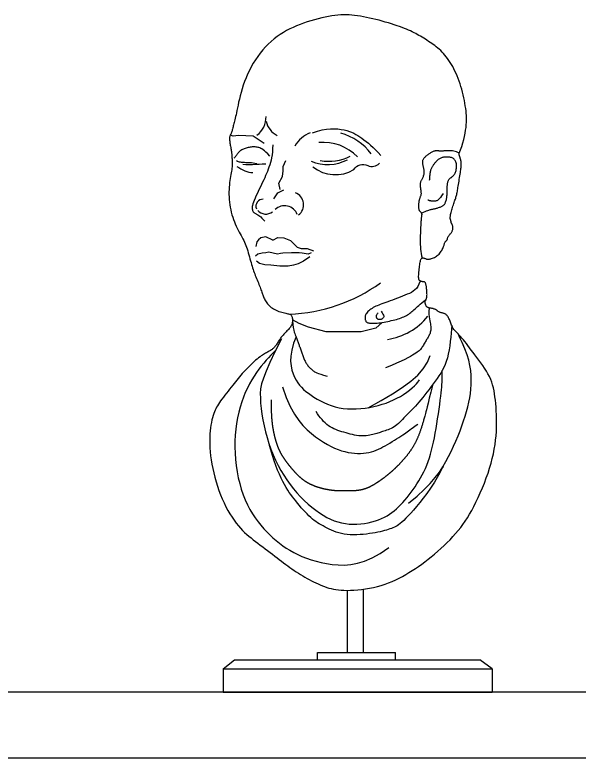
# Model space of a CAD drawing. Extents: x 6150 to 10358, y -140 to 3654.
# Drawn here: x 6692.7 to 6949.1, y 957 to 1294.5 of the extents above; entities that cross this region are included whole.
import ezdxf

# ---------------------------------------------------------------- set-up
doc = ezdxf.new("R2010")
doc.units = 0
doc.header["$MEASUREMENT"] = 0
for name, color, linetype in [('3', 3, 'CONTINUOUS'), ('7', 7, 'CONTINUOUS'), ('TEXT', 3, 'CONTINUOUS')]:
    doc.layers.add(name, color=color, linetype=linetype)

# ---------------------------------------------------------------- blocks, each defined once
blk = doc.blocks.new('头像01')
at = {"layer": '3'}
for points in [[(59.77, 227.24), (61.63, 227.84), (63.39, 228.28), (65.04, 228.56), (66.59, 228.71), (68.04, 228.74), (69.38, 228.67), (70.61, 228.52), (71.74, 228.31), (72.77, 228.06), (73.72, 227.76), (74.58, 227.42), (75.4, 227.04), (76.18, 226.63), (76.93, 226.17), (77.68, 225.67), (78.45, 225.14), (79.24, 224.57), (80.06, 223.95), (80.91, 223.26), (81.79, 222.51), (82.7, 221.68), (83.64, 220.75), (84.62, 219.72), (85.62, 218.57)], [(41.46, 223.21), (37.24, 225.93), (31.81, 226.23), (29.7, 225.93), (28.74, 226.26)], [(44.69, 222.67), (44.67, 221.25), (44.58, 219.98), (44.45, 218.83), (44.28, 217.78), (44.07, 216.82), (43.83, 215.92), (43.57, 215.07), (43.28, 214.25), (42.99, 213.44), (42.68, 212.63), (42.35, 211.82), (42.01, 211.01), (41.66, 210.19), (41.29, 209.36), (40.89, 208.51), (40.48, 207.65), (40.06, 206.76), (39.62, 205.87), (39.18, 204.97), (38.76, 204.09), (38.36, 203.24), (38, 202.42), (37.67, 201.65), (37.41, 200.95), (37.21, 200.32), (37.07, 199.75), (36.98, 199.26), (36.94, 198.82), (36.95, 198.43), (36.99, 198.1), (37.07, 197.81), (37.17, 197.57), (37.29, 197.35), (37.43, 197.17), (37.59, 197.02), (37.76, 196.88), (37.95, 196.75), (38.16, 196.64), (38.38, 196.52), (38.61, 196.4), (38.86, 196.28), (39.13, 196.12), (39.43, 195.93), (39.77, 195.67), (40.16, 195.35), (40.61, 194.94), (41.12, 194.42), (41.72, 193.79)], [(43.59, 218.42), (42.82, 219.23), (42.15, 219.88), (41.57, 220.4), (41.07, 220.79), (40.62, 221.09), (40.22, 221.31), (39.85, 221.47), (39.49, 221.59), (39.14, 221.69), (38.78, 221.77), (38.42, 221.82), (38.05, 221.86), (37.69, 221.87), (37.31, 221.87), (36.94, 221.86), (36.56, 221.82), (36.17, 221.77), (35.79, 221.71), (35.4, 221.62), (35.02, 221.53), (34.64, 221.42), (34.27, 221.3), (33.92, 221.17), (33.58, 221.03), (33.26, 220.87), (32.96, 220.71), (32.67, 220.53), (32.4, 220.34), (32.15, 220.14), (31.91, 219.92), (31.68, 219.69), (31.47, 219.44), (31.27, 219.18), (31.08, 218.91), (30.89, 218.64), (30.71, 218.38), (30.53, 218.13), (30.35, 217.91), (30.17, 217.72), (29.98, 217.57)], [(115.26, 219.51), (114.81, 219.79), (114.33, 220.01), (113.83, 220.17), (113.33, 220.28), (112.82, 220.35), (112.32, 220.39), (111.83, 220.41), (111.37, 220.41), (110.94, 220.4), (110.54, 220.39), (110.17, 220.37), (109.83, 220.35), (109.51, 220.33), (109.23, 220.32), (108.96, 220.3), (108.73, 220.29), (108.52, 220.28), (108.33, 220.29), (108.16, 220.29), (108, 220.3), (107.87, 220.31), (107.75, 220.32), (107.64, 220.34), (107.54, 220.35), (107.44, 220.37), (107.36, 220.38), (107.27, 220.4), (107.18, 220.41), (107.09, 220.42), (106.99, 220.42), (106.88, 220.42), (106.75, 220.42), (106.6, 220.41), (106.44, 220.39), (106.27, 220.36), (106.07, 220.32), (105.87, 220.27), (105.65, 220.2), (105.43, 220.12), (105.19, 220.01), (104.95, 219.89), (104.7, 219.75), (104.45, 219.6), (104.19, 219.43), (103.93, 219.26), (103.67, 219.07), (103.42, 218.89), (103.17, 218.69), (102.93, 218.5), (102.69, 218.31), (102.47, 218.12), (102.26, 217.92), (102.06, 217.73), (101.89, 217.53), (101.74, 217.33), (101.62, 217.12), (101.52, 216.91), (101.44, 216.7), (101.4, 216.48), (101.37, 216.25), (101.36, 216.02), (101.38, 215.79), (101.4, 215.54), (101.44, 215.29), (101.5, 215.03), (101.56, 214.76), (101.63, 214.49), (101.69, 214.21), (101.76, 213.92), (101.82, 213.62), (101.87, 213.32), (101.91, 213.01), (101.94, 212.7), (101.94, 212.38), (101.94, 212.07), (101.91, 211.75), (101.87, 211.44), (101.81, 211.14), (101.73, 210.85), (101.64, 210.57), (101.52, 210.3), (101.4, 210.05), (101.27, 209.81), (101.13, 209.57), (101, 209.34), (100.88, 209.11), (100.77, 208.87), (100.68, 208.63), (100.61, 208.38), (100.56, 208.12), (100.54, 207.85), (100.53, 207.57), (100.53, 207.29), (100.55, 207), (100.58, 206.71), (100.61, 206.42), (100.66, 206.12), (100.7, 205.83), (100.75, 205.53), (100.79, 205.24), (100.82, 204.96), (100.84, 204.68), (100.85, 204.42), (100.85, 204.16), (100.82, 203.92), (100.78, 203.69), (100.73, 203.47), (100.66, 203.26), (100.59, 203.06), (100.51, 202.86), (100.43, 202.66), (100.36, 202.46), (100.29, 202.26), (100.23, 202.06), (100.17, 201.85), (100.12, 201.63), (100.07, 201.41), (100.03, 201.18), (100, 200.94), (99.98, 200.69), (99.95, 200.43), (99.94, 200.17), (99.93, 199.9), (99.92, 199.63), (99.92, 199.37), (99.93, 199.12), (99.94, 198.88), (99.95, 198.67), (99.97, 198.49), (100, 198.32), (100.03, 198.18), (100.06, 198.05), (100.11, 197.93), (100.17, 197.83), (100.23, 197.73), (100.32, 197.63), (100.41, 197.53), (100.51, 197.44), (100.62, 197.33), (100.73, 197.23), (100.83, 197.11), (100.92, 196.99), (101, 196.86), (101.06, 196.72), (101.1, 196.56), (101.11, 196.39), (101.11, 196.21), (101.1, 196.02), (101.07, 195.82), (101.04, 195.63), (101.01, 195.43), (100.98, 195.23), (100.95, 195.03), (100.92, 194.82), (100.89, 194.59), (100.87, 194.33), (100.85, 194.02), (100.82, 193.67), (100.79, 193.25), (100.76, 192.76), (100.73, 192.18), (100.69, 191.53), (100.66, 190.82), (100.62, 190.05), (100.6, 189.24), (100.57, 188.4), (100.56, 187.54), (100.55, 186.67), (100.56, 185.8), (100.58, 184.94), (100.62, 184.07), (100.68, 183.21), (100.77, 182.35), (100.89, 181.49), (101.04, 180.64), (101.23, 179.79)], [(48.37, 210.73), (48.71, 212.77), (48.71, 214.46), (49.73, 216.67)], [(101.03, 196.79), (101.76, 197.16), (102.38, 197.45), (102.92, 197.69), (103.38, 197.86), (103.77, 197.99), (104.11, 198.09), (104.4, 198.16), (104.66, 198.22), (104.9, 198.26), (105.12, 198.31), (105.33, 198.36), (105.53, 198.4), (105.74, 198.45), (105.95, 198.49), (106.17, 198.55), (106.41, 198.61), (106.66, 198.68), (106.94, 198.75), (107.22, 198.83), (107.51, 198.92), (107.8, 199.01), (108.08, 199.11), (108.35, 199.21), (108.6, 199.31), (108.83, 199.42), (109.04, 199.53), (109.22, 199.65), (109.39, 199.78), (109.55, 199.93), (109.69, 200.09), (109.82, 200.29), (109.94, 200.5), (110.06, 200.75), (110.17, 201.02), (110.27, 201.31), (110.37, 201.63), (110.45, 201.96), (110.53, 202.29), (110.59, 202.64), (110.65, 202.99), (110.69, 203.34), (110.72, 203.69), (110.74, 204.04), (110.76, 204.38), (110.77, 204.72), (110.77, 205.05), (110.77, 205.38), (110.77, 205.69), (110.77, 206), (110.78, 206.3), (110.78, 206.59), (110.79, 206.87), (110.8, 207.14), (110.82, 207.41), (110.84, 207.67), (110.88, 207.93), (110.92, 208.18), (110.98, 208.43), (111.04, 208.67), (111.12, 208.89), (111.2, 209.11), (111.3, 209.31), (111.4, 209.49), (111.52, 209.65), (111.64, 209.79), (111.78, 209.92), (111.92, 210.03), (112.07, 210.14), (112.23, 210.25), (112.39, 210.36), (112.56, 210.49), (112.73, 210.63), (112.91, 210.79), (113.09, 210.98), (113.26, 211.19), (113.44, 211.42), (113.6, 211.68), (113.75, 211.97), (113.89, 212.29), (114.01, 212.63), (114.11, 213), (114.19, 213.4), (114.25, 213.81), (114.29, 214.23), (114.29, 214.64), (114.28, 215.05), (114.23, 215.45), (114.16, 215.82), (114.06, 216.17), (113.93, 216.48), (113.77, 216.76), (113.59, 217.02), (113.38, 217.24), (113.16, 217.44), (112.91, 217.6), (112.65, 217.74), (112.37, 217.84), (112.08, 217.92), (111.78, 217.98), (111.47, 218.01), (111.16, 218.03), (110.85, 218.03), (110.54, 218.03), (110.24, 218.01), (109.95, 218), (109.67, 217.97), (109.39, 217.94), (109.13, 217.89), (108.87, 217.83), (108.61, 217.76), (108.36, 217.66), (108.11, 217.55), (107.86, 217.41), (107.62, 217.25), (107.38, 217.07), (107.15, 216.88), (106.92, 216.68), (106.71, 216.47), (106.5, 216.25), (106.3, 216.03), (106.11, 215.82), (105.94, 215.61), (105.78, 215.39), (105.62, 215.18), (105.47, 214.96), (105.33, 214.74), (105.2, 214.52), (105.07, 214.29), (104.94, 214.06), (104.82, 213.81), (104.71, 213.56), (104.6, 213.31), (104.5, 213.04), (104.42, 212.76), (104.34, 212.47), (104.28, 212.17), (104.23, 211.86), (104.19, 211.53), (104.16, 211.18), (104.13, 210.82), (104.1, 210.43), (104.08, 210.02), (104.04, 209.58), (104, 209.12)], [(38.66, 215.53), (37.97, 215.65), (37.32, 215.73), (36.7, 215.79), (36.11, 215.84), (35.55, 215.87), (35.02, 215.89), (34.53, 215.9), (34.06, 215.92), (33.63, 215.94), (33.23, 215.96), (32.84, 216), (32.47, 216.06), (32.11, 216.14), (31.74, 216.25), (31.38, 216.38), (31, 216.55)], [(31.17, 214.51), (31.85, 214.02), (32.58, 213.57), (33.36, 213.16), (34.15, 212.82), (34.94, 212.53), (35.72, 212.32), (36.45, 212.18), (37.13, 212.14)], [(33.38, 215.36), (34.5, 215.27), (35.74, 215.25), (37.06, 215.27), (38.36, 215.32), (39.58, 215.39), (40.65, 215.46), (41.5, 215.51), (42.06, 215.53)], [(47.52, 205.8), (47.01, 208.18), (48.37, 210.73)], [(45.14, 202.23), (46.67, 204.44), (48.88, 205.63)], [(109.24, 204.27), (108.66, 203.38), (108.17, 202.7), (107.75, 202.2), (107.39, 201.85), (107.08, 201.63), (106.81, 201.49), (106.57, 201.43), (106.34, 201.4), (106.12, 201.38), (105.9, 201.36), (105.69, 201.35), (105.49, 201.35), (105.29, 201.35), (105.09, 201.36), (104.9, 201.38), (104.72, 201.4), (104.55, 201.42), (104.39, 201.45), (104.23, 201.49), (104.07, 201.53), (103.93, 201.57), (103.78, 201.62), (103.63, 201.67), (103.49, 201.72)], [(44.8, 186.6), (42.08, 187.79), (40.21, 187.45), (39.36, 186.77), (38.68, 185.92), (38.34, 184.22)], [(44.8, 186.6), (46.67, 187.62), (48.88, 187.45), (51.44, 186.43), (53.99, 183.88), (55.52, 183.37), (57.73, 183.37), (60.11, 182.52)], [(59.26, 181.84), (58.07, 181.33), (55.86, 181.67), (54.67, 181.84), (51.78, 181.84), (48.54, 181.67), (47.69, 181.5), (46.5, 181.33), (43.27, 182.01), (42.08, 181.84), (40.72, 181.67), (39.02, 181.33), (38.17, 180.48)], [(58.75, 180.31), (56.37, 178.61), (54.33, 177.59), (52.63, 177.08), (50.58, 176.75), (47.35, 176.75), (43.95, 177.08), (41.74, 177.25), (39.7, 177.76), (38.51, 178.61)], [(103.96, 160.94), (103.87, 159.64), (103.87, 158.52), (103.92, 157.57), (104.01, 156.76), (104.14, 156.07), (104.27, 155.46), (104.39, 154.92), (104.49, 154.41), (104.55, 153.93), (104.58, 153.46), (104.57, 153.01), (104.53, 152.58), (104.46, 152.17), (104.37, 151.78), (104.26, 151.41), (104.14, 151.06), (104, 150.73), (103.85, 150.42), (103.68, 150.12), (103.51, 149.83), (103.34, 149.54), (103.15, 149.25), (102.96, 148.95), (102.77, 148.63), (102.57, 148.29), (102.38, 147.94), (102.18, 147.58), (101.97, 147.22), (101.77, 146.86), (101.56, 146.51), (101.35, 146.17), (101.13, 145.85), (100.91, 145.55), (100.68, 145.27), (100.42, 145), (100.12, 144.73), (99.77, 144.44), (99.36, 144.14), (98.88, 143.81), (98.31, 143.43), (97.63, 143.01), (96.83, 142.54), (95.86, 142.01), (94.69, 141.41), (93.29, 140.74), (91.63, 139.98), (89.68, 139.14), (87.4, 138.21)], [(85.79, 159.76), (86.19, 159.13), (86.46, 158.61), (86.63, 158.19), (86.72, 157.85), (86.72, 157.57), (86.67, 157.36), (86.58, 157.18), (86.46, 157.04), (86.33, 156.92), (86.19, 156.81), (86.05, 156.72), (85.9, 156.64), (85.74, 156.58), (85.59, 156.54), (85.43, 156.52), (85.27, 156.51), (85.12, 156.52), (84.97, 156.54), (84.82, 156.58), (84.69, 156.62), (84.56, 156.68), (84.44, 156.75), (84.34, 156.82), (84.25, 156.9), (84.17, 156.99), (84.11, 157.07), (84.07, 157.16), (84.03, 157.26), (84.01, 157.35), (83.99, 157.45), (83.97, 157.55), (83.96, 157.65), (83.94, 157.76), (83.94, 157.87), (83.96, 158), (84, 158.15), (84.08, 158.32), (84.2, 158.52), (84.37, 158.77), (84.6, 159.05)], [(52.19, 156.08), (52.32, 154.67), (52.47, 153.52), (52.65, 152.58), (52.84, 151.82), (53.03, 151.21), (53.23, 150.72), (53.42, 150.3), (53.59, 149.93), (53.74, 149.57), (53.88, 149.22), (54, 148.87), (54.12, 148.53), (54.23, 148.19), (54.33, 147.86), (54.43, 147.52), (54.54, 147.18), (54.66, 146.85), (54.78, 146.5), (54.91, 146.16), (55.04, 145.81), (55.18, 145.46), (55.31, 145.1), (55.45, 144.74), (55.58, 144.37), (55.71, 144), (55.84, 143.63), (55.97, 143.26), (56.1, 142.88), (56.24, 142.52), (56.37, 142.15), (56.51, 141.8), (56.65, 141.46), (56.79, 141.12), (56.95, 140.8), (57.1, 140.5), (57.27, 140.2), (57.45, 139.91), (57.63, 139.63), (57.83, 139.35), (58.04, 139.08), (58.26, 138.82), (58.49, 138.56), (58.73, 138.31), (58.98, 138.07), (59.24, 137.83), (59.49, 137.61), (59.75, 137.39), (60.01, 137.19), (60.27, 136.99), (60.56, 136.8), (60.94, 136.59), (61.42, 136.37), (62.06, 136.12), (62.89, 135.83), (63.95, 135.5), (65.28, 135.1)], [(112.47, 154.29), (112.37, 152.91), (112.25, 151.41), (112.1, 149.85), (111.93, 148.24), (111.73, 146.62), (111.48, 145.03), (111.19, 143.49), (110.84, 142.05), (110.44, 140.72), (109.98, 139.5), (109.48, 138.36), (108.92, 137.29), (108.31, 136.27), (107.66, 135.26), (106.97, 134.27), (106.24, 133.26), (105.48, 132.22), (104.69, 131.16), (103.89, 130.09), (103.09, 129.04), (102.29, 128.01), (101.5, 127.03), (100.75, 126.1), (100.02, 125.24), (99.35, 124.47), (98.71, 123.77), (98.11, 123.13), (97.54, 122.54), (96.99, 121.99), (96.46, 121.45), (95.94, 120.93), (95.42, 120.4), (94.91, 119.86), (94.39, 119.3), (93.88, 118.75), (93.35, 118.21), (92.83, 117.68), (92.29, 117.18), (91.75, 116.72), (91.19, 116.3), (90.63, 115.93), (90.06, 115.6), (89.49, 115.32), (88.92, 115.07), (88.36, 114.85), (87.81, 114.66), (87.28, 114.48), (86.78, 114.31), (86.3, 114.15), (85.85, 114), (85.4, 113.84), (84.97, 113.7), (84.53, 113.55), (84.08, 113.41), (83.61, 113.27), (83.11, 113.13), (82.58, 112.99), (82.02, 112.86), (81.42, 112.74), (80.79, 112.63), (80.14, 112.55), (79.45, 112.5), (78.75, 112.48), (78.01, 112.51), (77.25, 112.58), (76.48, 112.69), (75.69, 112.83), (74.89, 113.01), (74.08, 113.2), (73.27, 113.42), (72.47, 113.64), (71.67, 113.88), (70.88, 114.11), (70.11, 114.35), (69.35, 114.61), (68.61, 114.89), (67.88, 115.19), (67.17, 115.54), (66.49, 115.92), (65.82, 116.36), (65.18, 116.86), (64.56, 117.4), (63.96, 118.01), (63.37, 118.66), (62.79, 119.36), (62.22, 120.1), (61.66, 120.88), (61.1, 121.7)], [(48.04, 149.28), (45.54, 144.34), (43.61, 140.31), (42.17, 137.04), (41.16, 134.38), (40.51, 132.17), (40.14, 130.27), (40, 128.52), (40.02, 126.77), (40.13, 124.89), (40.33, 122.88), (40.61, 120.77), (40.98, 118.59), (41.43, 116.36), (41.96, 114.11), (42.57, 111.87), (43.25, 109.65), (44.01, 107.49), (44.85, 105.39), (45.75, 103.35), (46.73, 101.37), (47.77, 99.46), (48.87, 97.61), (50.04, 95.83), (51.27, 94.12), (52.56, 92.48), (53.89, 90.91), (55.27, 89.43), (56.67, 88.03), (58.1, 86.71), (59.54, 85.5), (60.97, 84.38), (62.4, 83.37), (63.82, 82.47), (65.22, 81.68), (66.61, 81), (68.01, 80.42), (69.4, 79.95), (70.81, 79.58), (72.22, 79.32), (73.66, 79.15), (75.11, 79.08), (76.58, 79.11), (78.04, 79.21), (79.48, 79.4), (80.89, 79.65), (82.25, 79.97), (83.56, 80.34), (84.79, 80.77), (85.94, 81.23), (87.01, 81.73), (88.01, 82.28), (88.96, 82.87), (89.85, 83.5), (90.72, 84.18), (91.55, 84.9), (92.38, 85.67), (93.19, 86.49), (93.99, 87.35), (94.79, 88.25), (95.58, 89.18), (96.35, 90.16), (97.11, 91.16), (97.86, 92.19), (98.59, 93.25), (99.31, 94.34), (100, 95.45), (100.67, 96.58), (101.31, 97.76), (101.93, 98.96), (102.51, 100.21), (103.06, 101.49), (103.57, 102.82), (104.04, 104.19), (104.47, 105.62), (104.87, 107.09), (105.25, 108.62), (105.6, 110.2), (105.93, 111.84), (106.25, 113.54), (106.55, 115.3), (106.85, 117.12), (107.14, 118.98), (107.42, 120.82), (107.68, 122.63), (107.92, 124.38), (108.14, 126.01), (108.32, 127.52), (108.48, 128.85), (108.6, 129.99), (108.7, 130.99), (108.76, 131.9), (108.81, 132.79), (108.83, 133.71), (108.85, 134.72), (108.85, 135.89), (108.85, 137.27)], [(96.17, 87.04), (99.39, 89.73), (102.1, 92.22), (104.36, 94.54), (106.25, 96.73), (107.82, 98.81), (109.14, 100.81), (110.28, 102.77), (111.31, 104.71), (112.28, 106.66), (113.19, 108.62), (114.06, 110.58), (114.87, 112.52), (115.62, 114.45), (116.33, 116.34), (116.97, 118.21), (117.56, 120.03), (118.09, 121.8), (118.56, 123.52), (118.96, 125.22), (119.3, 126.9), (119.56, 128.57), (119.75, 130.25), (119.86, 131.94), (119.89, 133.66), (119.83, 135.42), (119.67, 137.23), (119.38, 139.12), (118.93, 141.11), (118.31, 143.21), (117.5, 145.45), (116.47, 147.84), (115.2, 150.4)], [(45.76, 144.77), (44.92, 143.93), (44.04, 143.04), (43.14, 142.1), (42.23, 141.11), (41.3, 140.06), (40.37, 138.94), (39.44, 137.75), (38.52, 136.49), (37.63, 135.14), (36.75, 133.72), (35.9, 132.21), (35.1, 130.62), (34.33, 128.95), (33.62, 127.19), (32.96, 125.36), (32.37, 123.44), (31.84, 121.45), (31.39, 119.38), (31.02, 117.24), (30.73, 115.06), (30.52, 112.82), (30.4, 110.55), (30.37, 108.25), (30.44, 105.92), (30.61, 103.59), (30.87, 101.26), (31.22, 98.96), (31.67, 96.68), (32.2, 94.46), (32.82, 92.31), (33.52, 90.25), (34.3, 88.28), (35.15, 86.43), (36.07, 84.69), (37.05, 83.05), (38.07, 81.5), (39.14, 80.05), (40.24, 78.68), (41.37, 77.39), (42.5, 76.17), (43.65, 75.01), (44.81, 73.92), (46, 72.88), (47.22, 71.89), (48.49, 70.95), (49.81, 70.06), (51.19, 69.21), (52.64, 68.4), (54.17, 67.63), (55.79, 66.9), (57.49, 66.22), (59.27, 65.6), (61.14, 65.05), (63.09, 64.57), (65.13, 64.17), (67.25, 63.87), (69.47, 63.67), (71.79, 63.64), (74.22, 63.82), (76.79, 64.3), (79.51, 65.11), (82.39, 66.34), (85.45, 68.04), (88.71, 70.27)], [(80.87, 123.19), (85.75, 125.89), (90.05, 128.43), (93.78, 130.85), (96.96, 133.21), (99.6, 135.55), (101.7, 137.92), (103.29, 140.37), (104.38, 142.95)], [(105.32, 132.03), (104.58, 129.08), (103.98, 126.73), (103.52, 124.88), (103.16, 123.46), (102.88, 122.39), (102.68, 121.59), (102.52, 120.98), (102.39, 120.48), (102.27, 120.03), (102.16, 119.6), (102.05, 119.2), (101.95, 118.82), (101.84, 118.46), (101.75, 118.11), (101.65, 117.78), (101.55, 117.46), (101.46, 117.14), (101.37, 116.83), (101.27, 116.52), (101.18, 116.23), (101.09, 115.93), (100.99, 115.64), (100.9, 115.36), (100.81, 115.08), (100.71, 114.81), (100.62, 114.54), (100.53, 114.28), (100.44, 114.02), (100.35, 113.77), (100.25, 113.52), (100.16, 113.27), (100.07, 113.03), (99.98, 112.8), (99.88, 112.56), (99.79, 112.34), (99.7, 112.11), (99.6, 111.89), (99.51, 111.68), (99.42, 111.46), (99.32, 111.25), (99.23, 111.05), (99.14, 110.84), (99.04, 110.64), (98.94, 110.45), (98.85, 110.25), (98.75, 110.06), (98.66, 109.88), (98.56, 109.69), (98.46, 109.51), (98.37, 109.33), (98.27, 109.15), (98.17, 108.98), (98.07, 108.8), (97.97, 108.63), (97.87, 108.46), (97.77, 108.3), (97.67, 108.13), (97.57, 107.97), (97.47, 107.81), (97.37, 107.65), (97.26, 107.49), (97.16, 107.34), (97.06, 107.18), (96.95, 107.03), (96.85, 106.88), (96.75, 106.73), (96.64, 106.58), (96.53, 106.43), (96.43, 106.28), (96.32, 106.13), (96.21, 105.99), (96.11, 105.84), (96, 105.7), (95.89, 105.56), (95.78, 105.42), (95.67, 105.27), (95.56, 105.13), (95.45, 105), (95.34, 104.86), (95.23, 104.72), (95.12, 104.58), (95.01, 104.45), (94.9, 104.31), (94.78, 104.18), (94.67, 104.05), (94.56, 103.92), (94.45, 103.78), (94.34, 103.65), (94.22, 103.53), (94.11, 103.4), (94, 103.27), (93.89, 103.14), (93.77, 103.02), (93.66, 102.9), (93.55, 102.77), (93.43, 102.65), (93.32, 102.53), (93.21, 102.41), (93.1, 102.29), (92.99, 102.17), (92.87, 102.05), (92.76, 101.94), (92.65, 101.82), (92.54, 101.71), (92.43, 101.59), (92.32, 101.48), (92.2, 101.37), (92.09, 101.26), (91.98, 101.15), (91.87, 101.04), (91.76, 100.93), (91.66, 100.83), (91.55, 100.72), (91.44, 100.62), (91.33, 100.51), (91.22, 100.41), (91.12, 100.31), (91.01, 100.21), (90.91, 100.11), (90.8, 100.01), (90.7, 99.91), (90.59, 99.82), (90.49, 99.72), (90.39, 99.63), (90.28, 99.54), (90.18, 99.44), (90.08, 99.35), (89.98, 99.26), (89.88, 99.17), (89.78, 99.08), (89.68, 99), (89.59, 98.91), (89.49, 98.83), (89.39, 98.74), (89.3, 98.66), (89.2, 98.58), (89.11, 98.49), (89.01, 98.41), (88.92, 98.33), (88.83, 98.25), (88.73, 98.18), (88.64, 98.1), (88.55, 98.02), (88.46, 97.95), (88.37, 97.87), (88.28, 97.8), (88.19, 97.72), (88.1, 97.65), (88.01, 97.58), (87.92, 97.51), (87.84, 97.44), (87.75, 97.37), (87.66, 97.3), (87.58, 97.23), (87.49, 97.16), (87.4, 97.09), (87.32, 97.03), (87.23, 96.96), (87.15, 96.89), (87.06, 96.83), (86.98, 96.77), (86.9, 96.7), (86.81, 96.64), (86.73, 96.58), (86.65, 96.51), (86.57, 96.45), (86.48, 96.39), (86.4, 96.33), (86.32, 96.27), (86.24, 96.21), (86.16, 96.15), (86.08, 96.1), (86, 96.04), (85.92, 95.98), (85.84, 95.92), (85.76, 95.87), (85.68, 95.81), (85.6, 95.76), (85.52, 95.7), (85.44, 95.65), (85.37, 95.59), (85.29, 95.54), (85.21, 95.48), (85.13, 95.43), (85.05, 95.38), (84.98, 95.32), (84.9, 95.27), (84.82, 95.22), (84.74, 95.17), (84.67, 95.11), (84.59, 95.06), (84.51, 95.01), (84.43, 94.96), (84.36, 94.91), (84.28, 94.86), (84.2, 94.8), (84.12, 94.75), (84.04, 94.7), (83.97, 94.65), (83.89, 94.6), (83.81, 94.55), (83.73, 94.5), (83.65, 94.45), (83.57, 94.4), (83.49, 94.35), (83.41, 94.3), (83.33, 94.25), (83.24, 94.2), (83.16, 94.15), (83.08, 94.1), (83, 94.05), (82.91, 94), (82.83, 93.95), (82.75, 93.9), (82.66, 93.85), (82.58, 93.81), (82.49, 93.76), (82.41, 93.71), (82.32, 93.66), (82.23, 93.61), (82.15, 93.57), (82.06, 93.52), (81.97, 93.47), (81.88, 93.43), (81.8, 93.38), (81.71, 93.34), (81.62, 93.29), (81.53, 93.25), (81.43, 93.2), (81.34, 93.16), (81.25, 93.12), (81.16, 93.07), (81.07, 93.03), (80.97, 92.99), (80.88, 92.95), (80.78, 92.91), (80.69, 92.87), (80.59, 92.83), (80.5, 92.79), (80.4, 92.75), (80.3, 92.71), (80.2, 92.67), (80.1, 92.64), (80, 92.6), (79.9, 92.56), (79.8, 92.53), (79.7, 92.49), (79.6, 92.46), (79.5, 92.43), (79.4, 92.39), (79.29, 92.36), (79.19, 92.33), (79.09, 92.3), (78.98, 92.27), (78.88, 92.24), (78.77, 92.22), (78.67, 92.19), (78.56, 92.16), (78.45, 92.14), (78.35, 92.12), (78.24, 92.09), (78.14, 92.07), (78.03, 92.05), (77.92, 92.03), (77.82, 92.01), (77.71, 91.99), (77.61, 91.97), (77.5, 91.95), (77.39, 91.93), (77.29, 91.92), (77.18, 91.9), (77.08, 91.89), (76.97, 91.87), (76.87, 91.86), (76.76, 91.85), (76.66, 91.83), (76.55, 91.82), (76.45, 91.81), (76.34, 91.8), (76.24, 91.79), (76.13, 91.78), (76.03, 91.77), (75.93, 91.76), (75.82, 91.76), (75.72, 91.75), (75.62, 91.74), (75.51, 91.73), (75.41, 91.73), (75.31, 91.72), (75.21, 91.72), (75.1, 91.71), (75, 91.71), (74.9, 91.7), (74.8, 91.7), (74.7, 91.69), (74.6, 91.69), (74.5, 91.69), (74.4, 91.68), (74.3, 91.68), (74.2, 91.68), (74.1, 91.67), (74, 91.67), (73.9, 91.67), (73.81, 91.67), (73.71, 91.67), (73.61, 91.67), (73.52, 91.67), (73.42, 91.66), (73.32, 91.66), (73.23, 91.66), (73.13, 91.66), (73.04, 91.66), (72.94, 91.66), (72.85, 91.66), (72.76, 91.66), (72.66, 91.66), (72.57, 91.66), (72.48, 91.66), (72.38, 91.66), (72.29, 91.66), (72.2, 91.66), (72.11, 91.66), (72.02, 91.66), (71.92, 91.66), (71.83, 91.66), (71.74, 91.66), (71.65, 91.66), (71.56, 91.66), (71.47, 91.66), (71.38, 91.66), (71.28, 91.66), (71.19, 91.66), (71.1, 91.66), (71.01, 91.66), (70.92, 91.67), (70.82, 91.67), (70.73, 91.67), (70.64, 91.67), (70.55, 91.67), (70.45, 91.67), (70.36, 91.68), (70.26, 91.68), (70.17, 91.68), (70.08, 91.68), (69.98, 91.68), (69.89, 91.69), (69.79, 91.69), (69.69, 91.69), (69.6, 91.7), (69.5, 91.7), (69.41, 91.71), (69.31, 91.71), (69.21, 91.72), (69.11, 91.72), (69.01, 91.73), (68.92, 91.73), (68.82, 91.74), (68.72, 91.75), (68.62, 91.75), (68.52, 91.76), (68.42, 91.77), (68.31, 91.77), (68.21, 91.78), (68.11, 91.79), (68.01, 91.8), (67.91, 91.81), (67.8, 91.82), (67.7, 91.83), (67.59, 91.84), (67.49, 91.85), (67.38, 91.87), (67.28, 91.88), (67.17, 91.89), (67.06, 91.9), (66.96, 91.92), (66.85, 91.93), (66.74, 91.95), (66.63, 91.96), (66.52, 91.98), (66.41, 91.99), (66.3, 92.01), (66.19, 92.03), (66.07, 92.05), (65.96, 92.07), (65.85, 92.08), (65.73, 92.1), (65.62, 92.12), (65.51, 92.15), (65.39, 92.17), (65.27, 92.19), (65.16, 92.21), (65.04, 92.23), (64.92, 92.26), (64.81, 92.28), (64.69, 92.31), (64.57, 92.33), (64.45, 92.36), (64.33, 92.39), (64.21, 92.41), (64.09, 92.44), (63.97, 92.47), (63.85, 92.5), (63.73, 92.53), (63.61, 92.56), (63.49, 92.59), (63.37, 92.62), (63.25, 92.65), (63.13, 92.68), (63.01, 92.72), (62.88, 92.75), (62.76, 92.79), (62.64, 92.82), (62.52, 92.86), (62.4, 92.89), (62.27, 92.93), (62.15, 92.97), (62.03, 93.01), (61.91, 93.04), (61.79, 93.08), (61.66, 93.12), (61.54, 93.16), (61.42, 93.21), (61.3, 93.25), (61.18, 93.29), (61.06, 93.33), (60.93, 93.38), (60.81, 93.42), (60.69, 93.47), (60.57, 93.51), (60.45, 93.56), (60.33, 93.61), (60.21, 93.66), (60.09, 93.71), (59.97, 93.75), (59.85, 93.81), (59.73, 93.86), (59.61, 93.91), (59.5, 93.96), (59.38, 94.01), (59.26, 94.07), (59.14, 94.12), (59.03, 94.18), (58.91, 94.23), (58.8, 94.29), (58.68, 94.35), (58.57, 94.41), (58.46, 94.47), (58.34, 94.53), (58.23, 94.59), (58.12, 94.65), (58.01, 94.71), (57.9, 94.78), (57.79, 94.84), (57.68, 94.9), (57.57, 94.97), (57.47, 95.03), (57.36, 95.1), (57.26, 95.17), (57.15, 95.23), (57.05, 95.3), (56.95, 95.37), (56.85, 95.44), (56.75, 95.51), (56.65, 95.58), (56.55, 95.65), (56.45, 95.72), (56.35, 95.79), (56.26, 95.86), (56.16, 95.94), (56.07, 96.01), (55.97, 96.08), (55.88, 96.16), (55.79, 96.23), (55.7, 96.31), (55.6, 96.38), (55.51, 96.46), (55.42, 96.53), (55.34, 96.61), (55.25, 96.69), (55.16, 96.76), (55.07, 96.84), (54.99, 96.92), (54.9, 97), (54.82, 97.07), (54.73, 97.15), (54.65, 97.23), (54.56, 97.31), (54.48, 97.39), (54.4, 97.47), (54.32, 97.55), (54.24, 97.63), (54.16, 97.71), (54.08, 97.79), (54, 97.87), (53.92, 97.95), (53.84, 98.03), (53.76, 98.11), (53.68, 98.2), (53.6, 98.28), (53.53, 98.36), (53.45, 98.44), (53.37, 98.53), (53.3, 98.61), (53.22, 98.69), (53.14, 98.77), (53.07, 98.86), (52.99, 98.94), (52.92, 99.02), (52.84, 99.11), (52.77, 99.19), (52.69, 99.28), (52.62, 99.36), (52.54, 99.45), (52.47, 99.53), (52.39, 99.62), (52.32, 99.7), (52.25, 99.79), (52.17, 99.88), (52.1, 99.96), (52.02, 100.05), (51.95, 100.14), (51.87, 100.23), (51.8, 100.31), (51.72, 100.4), (51.65, 100.49), (51.58, 100.58), (51.5, 100.67), (51.43, 100.76), (51.35, 100.85), (51.28, 100.94), (51.21, 101.03), (51.13, 101.12), (51.06, 101.21), (50.99, 101.3), (50.91, 101.39), (50.84, 101.48), (50.77, 101.57), (50.7, 101.67), (50.62, 101.76), (50.55, 101.85), (50.48, 101.94), (50.41, 102.03), (50.34, 102.13), (50.27, 102.22), (50.2, 102.31), (50.13, 102.41), (50.06, 102.5), (49.99, 102.59), (49.92, 102.69), (49.85, 102.78), (49.78, 102.87), (49.71, 102.97), (49.64, 103.06), (49.57, 103.15), (49.51, 103.25), (49.44, 103.34), (49.37, 103.44), (49.31, 103.53), (49.24, 103.63), (49.18, 103.72), (49.11, 103.81), (49.05, 103.91), (48.99, 104), (48.92, 104.1), (48.86, 104.19), (48.8, 104.29), (48.74, 104.38), (48.68, 104.47), (48.62, 104.57), (48.56, 104.66), (48.5, 104.76), (48.44, 104.85), (48.38, 104.95), (48.33, 105.04), (48.27, 105.14), (48.21, 105.23), (48.16, 105.32), (48.1, 105.42), (48.05, 105.51), (48, 105.6), (47.95, 105.7), (47.89, 105.79), (47.84, 105.88), (47.79, 105.98), (47.75, 106.07), (47.7, 106.16), (47.65, 106.25), (47.6, 106.34), (47.56, 106.43), (47.51, 106.53), (47.47, 106.62), (47.42, 106.71), (47.38, 106.8), (47.34, 106.89), (47.29, 106.98), (47.25, 107.07), (47.21, 107.16), (47.17, 107.25), (47.13, 107.34), (47.09, 107.42), (47.05, 107.51), (47.02, 107.6), (46.98, 107.69), (46.94, 107.78), (46.91, 107.86), (46.87, 107.95), (46.84, 108.04), (46.8, 108.12), (46.77, 108.21), (46.74, 108.3), (46.7, 108.38), (46.67, 108.47), (46.64, 108.55), (46.61, 108.64), (46.58, 108.72), (46.55, 108.81), (46.52, 108.89), (46.49, 108.98), (46.46, 109.06), (46.43, 109.14), (46.4, 109.23), (46.37, 109.31), (46.35, 109.39), (46.32, 109.47), (46.29, 109.56), (46.26, 109.64), (46.24, 109.72), (46.21, 109.8), (46.19, 109.88), (46.16, 109.97), (46.14, 110.05), (46.11, 110.13), (46.09, 110.21), (46.06, 110.29), (46.04, 110.37), (46.01, 110.45), (45.99, 110.53), (45.97, 110.61), (45.94, 110.69), (45.92, 110.77), (45.9, 110.85), (45.87, 110.93), (45.85, 111.01), (45.83, 111.09), (45.81, 111.17), (45.78, 111.25), (45.76, 111.33), (45.74, 111.41), (45.71, 111.49), (45.69, 111.57), (45.67, 111.66), (45.65, 111.74), (45.63, 111.82), (45.6, 111.9), (45.58, 111.99), (45.56, 112.07), (45.54, 112.15), (45.52, 112.24), (45.49, 112.32), (45.47, 112.41), (45.45, 112.49), (45.43, 112.58), (45.41, 112.67), (45.39, 112.75), (45.37, 112.84), (45.35, 112.93), (45.32, 113.02), (45.3, 113.11), (45.28, 113.2), (45.26, 113.29), (45.24, 113.38), (45.22, 113.47), (45.2, 113.56), (45.18, 113.65), (45.16, 113.74), (45.14, 113.84), (45.12, 113.93), (45.1, 114.02), (45.09, 114.12), (45.07, 114.21), (45.05, 114.31), (45.03, 114.4), (45.01, 114.5), (44.99, 114.6), (44.97, 114.7), (44.96, 114.8), (44.94, 114.9), (44.92, 115), (44.9, 115.1), (44.89, 115.2), (44.87, 115.3), (44.85, 115.4), (44.84, 115.51), (44.82, 115.61), (44.8, 115.72), (44.79, 115.82), (44.77, 115.93), (44.75, 116.04), (44.74, 116.14), (44.72, 116.25), (44.71, 116.36), (44.69, 116.47), (44.68, 116.58), (44.67, 116.7), (44.65, 116.81), (44.64, 116.92), (44.62, 117.04), (44.61, 117.15), (44.6, 117.27), (44.58, 117.39), (44.57, 117.5), (44.56, 117.62), (44.54, 117.74), (44.53, 117.86), (44.52, 117.98), (44.51, 118.11), (44.5, 118.23), (44.49, 118.35), (44.47, 118.48), (44.46, 118.61), (44.45, 118.73), (44.44, 118.86), (44.43, 118.99), (44.42, 119.12), (44.41, 119.25), (44.4, 119.39), (44.39, 119.52), (44.38, 119.66), (44.37, 119.79), (44.37, 119.93), (44.36, 120.07), (44.35, 120.21), (44.34, 120.35), (44.33, 120.49), (44.33, 120.63), (44.32, 120.78), (44.31, 120.92), (44.3, 121.07), (44.3, 121.22), (44.29, 121.37), (44.28, 121.52), (44.28, 121.67), (44.27, 121.83), (44.27, 121.98), (44.26, 122.14), (44.26, 122.3), (44.25, 122.46), (44.25, 122.63), (44.24, 122.81), (44.24, 122.99), (44.23, 123.19), (44.23, 123.39), (44.22, 123.61), (44.22, 123.85), (44.22, 124.11), (44.21, 124.42), (44.21, 124.76), (44.2, 125.16), (44.2, 125.61), (44.2, 126.13)], [(48.41, 131.02), (49.85, 127.02), (51.36, 123.62), (52.93, 120.77), (54.53, 118.39), (56.14, 116.41), (57.76, 114.76), (59.37, 113.37), (60.94, 112.17), (62.47, 111.1), (63.95, 110.14), (65.39, 109.29), (66.78, 108.55), (68.14, 107.91), (69.47, 107.37), (70.77, 106.91), (72.04, 106.55), (73.29, 106.26), (74.51, 106.05), (75.7, 105.92), (76.86, 105.85), (77.99, 105.86), (79.07, 105.93), (80.12, 106.05), (81.12, 106.23), (82.08, 106.47), (83, 106.75), (83.88, 107.08), (84.75, 107.45), (85.6, 107.86), (86.45, 108.31), (87.29, 108.78), (88.15, 109.28), (89.02, 109.8), (89.89, 110.34), (90.76, 110.88), (91.61, 111.42), (92.42, 111.94), (93.19, 112.45), (93.91, 112.92), (94.55, 113.35), (95.12, 113.73), (95.65, 114.1), (96.15, 114.45), (96.68, 114.83), (97.25, 115.25), (97.91, 115.74), (98.68, 116.32), (99.61, 117.01)], [(109.23, 100.97), (109.03, 100.54), (107.49, 97.64), (105.97, 95.06), (104.49, 92.77), (103.04, 90.73), (101.66, 88.9), (100.36, 87.26), (99.14, 85.78), (98.01, 84.45), (96.98, 83.27), (96.03, 82.23), (95.16, 81.33), (94.37, 80.55), (93.64, 79.88), (92.97, 79.32), (92.37, 78.87), (91.81, 78.49), (91.28, 78.18), (90.76, 77.91), (90.24, 77.69), (89.7, 77.48), (89.1, 77.28), (88.46, 77.08), (87.76, 76.88), (87.01, 76.67), (86.21, 76.46), (85.36, 76.26), (84.46, 76.06), (83.5, 75.87), (82.47, 75.69), (81.38, 75.52), (80.22, 75.38), (79.01, 75.25), (77.77, 75.16), (76.52, 75.1), (75.27, 75.08), (74.05, 75.11), (72.87, 75.19), (71.75, 75.33), (70.7, 75.53), (69.7, 75.79), (68.75, 76.09), (67.84, 76.43), (66.97, 76.8), (66.12, 77.19), (65.31, 77.6), (64.52, 78.01), (63.76, 78.42), (63.04, 78.82), (62.35, 79.22), (61.69, 79.63), (61.04, 80.06), (60.39, 80.53), (59.75, 81.05), (59.09, 81.62), (58.4, 82.26), (57.7, 82.97), (56.98, 83.73), (56.25, 84.53), (55.53, 85.35), (54.81, 86.2), (54.11, 87.04), (53.43, 87.88), (52.78, 88.69), (52.16, 89.5), (51.56, 90.31), (50.97, 91.14), (50.38, 92.03), (49.79, 93), (49.18, 94.06), (48.55, 95.23), (47.9, 96.54), (47.22, 97.97), (46.55, 99.54), (45.87, 101.25), (45.21, 103.09), (44.56, 105.07), (43.95, 107.18), (43.52, 108.89)]]:
    blk.add_lwpolyline(points, dxfattribs=at)
blk.add_lwpolyline([(59.94, 214.32, 0.314295), (75.42, 213.3, -0.391763), (80.69, 214.83, 0.320201), (85.11, 215.68, 0.320201)], format="xyb", dxfattribs=at)
for centre, radius, start, end in [((33.88, 233.07), 8.29, 305.6917, 1.8622), ((49.91, 233.34), 7.94, 193.0029, 243.7885), ((62.79, 217), 10.93, 110.7376, 152.0523), ((64.52, 205.78), 22.1, 37.5427, 74.3568), ((64.02, 206.11), 17.48, 43.1189, 96.1263), ((65.61, 231.25), 16.04, 246.6595, 297.5784), ((65.8, 234.73), 18.3, 260.1323, 296.8286), ((51.64, 199.97), 4.78, 306.6338, 69.6427), ((40.99, 199.42), 2.65, 88.5579, 200.3118), ((42.1, 200.63), 4.17, 222.2944, 307.3272), ((49.21, 194.52), 5.09, 20.3584, 134.3613), ((84.31, 173.51), 24.8, 278.8295, 320.6103)]:
    blk.add_arc(centre, radius, start, end, dxfattribs=at)
at = {"layer": '7'}
for p, q in [((72.88, 54.05), (72.88, 30.49)), ((78.98, 54.47), (78.98, 30.49)), ((61.6, 30.49), (91.17, 30.49)), ((61.6, 27.75), (61.6, 30.49)), ((91.17, 27.75), (91.17, 30.49)), ((25.94, 24.4), (30.2, 27.75)), ((30.2, 27.75), (123.17, 27.75)), ((127.75, 24.4), (123.17, 27.75)), ((25.94, 24.4), (25.94, 15.57)), ((25.94, 24.4), (127.75, 24.4)), ((127.75, 24.4), (127.75, 15.57)), ((25.94, 15.57), (127.75, 15.57))]:
    blk.add_line(p, q, dxfattribs=at)
for points in [[(115.26, 219.51), (115.8, 220.8), (116.28, 222.09), (116.69, 223.37), (117.04, 224.63), (117.33, 225.86), (117.57, 227.05), (117.76, 228.19), (117.9, 229.26), (118.01, 230.26), (118.07, 231.2), (118.1, 232.1), (118.1, 232.96), (118.06, 233.81), (117.99, 234.67), (117.9, 235.54), (117.78, 236.45), (117.63, 237.4), (117.47, 238.39), (117.28, 239.42), (117.07, 240.47), (116.84, 241.53), (116.58, 242.6), (116.3, 243.67), (115.99, 244.72), (115.67, 245.76), (115.32, 246.77), (114.94, 247.76), (114.55, 248.72), (114.15, 249.66), (113.72, 250.56), (113.28, 251.44), (112.84, 252.28), (112.38, 253.09), (111.91, 253.86), (111.43, 254.6), (110.93, 255.31), (110.43, 255.98), (109.92, 256.62), (109.4, 257.22), (108.87, 257.78), (108.33, 258.32), (107.77, 258.82), (107.21, 259.3), (106.65, 259.75), (106.07, 260.19), (105.49, 260.61), (104.9, 261.02), (104.31, 261.42), (103.72, 261.81), (103.12, 262.21), (102.52, 262.6), (101.92, 262.98), (101.31, 263.35), (100.7, 263.72), (100.08, 264.08), (99.46, 264.43), (98.84, 264.77), (98.21, 265.1), (97.55, 265.42), (96.87, 265.75), (96.15, 266.07), (95.39, 266.39), (94.58, 266.72), (93.7, 267.06), (92.77, 267.4), (91.77, 267.75), (90.71, 268.1), (89.62, 268.45), (88.49, 268.8), (87.33, 269.14), (86.15, 269.47), (84.97, 269.79), (83.77, 270.09), (82.58, 270.38), (81.4, 270.64), (80.22, 270.89), (79.06, 271.11), (77.92, 271.31), (76.8, 271.48), (75.71, 271.62), (74.64, 271.72), (73.59, 271.8), (72.56, 271.84), (71.51, 271.84), (70.46, 271.81), (69.37, 271.73), (68.25, 271.61), (67.08, 271.45), (65.84, 271.24), (64.56, 270.99), (63.24, 270.69), (61.88, 270.36), (60.51, 269.99), (59.13, 269.58), (57.76, 269.15), (56.4, 268.69), (55.06, 268.2), (53.75, 267.67), (52.47, 267.12), (51.21, 266.52), (49.97, 265.87), (48.75, 265.17), (47.56, 264.42), (46.39, 263.6), (45.24, 262.72), (44.11, 261.77), (43.02, 260.76), (41.96, 259.69), (40.93, 258.57), (39.96, 257.39), (39.02, 256.15), (38.15, 254.87), (37.32, 253.54), (36.56, 252.18), (35.85, 250.79), (35.19, 249.39), (34.59, 247.98), (34.05, 246.57), (33.55, 245.18), (33.11, 243.82), (32.72, 242.49), (32.38, 241.21), (32.08, 239.97), (31.81, 238.8), (31.57, 237.69), (31.36, 236.65), (31.17, 235.69), (30.99, 234.81), (30.82, 234.03), (30.66, 233.33), (30.51, 232.7), (30.37, 232.13), (30.23, 231.61), (30.11, 231.13), (29.99, 230.68), (29.88, 230.25), (29.78, 229.83), (29.68, 229.42), (29.59, 229.03), (29.5, 228.65), (29.41, 228.29), (29.32, 227.96), (29.23, 227.65), (29.13, 227.38), (29.03, 227.13), (28.93, 226.92), (28.82, 226.72), (28.72, 226.54), (28.63, 226.36), (28.54, 226.17), (28.47, 225.98), (28.41, 225.77), (28.37, 225.53), (28.35, 225.28), (28.34, 225), (28.35, 224.7), (28.37, 224.38), (28.41, 224.04), (28.45, 223.68), (28.51, 223.3), (28.58, 222.92), (28.65, 222.52), (28.72, 222.11), (28.8, 221.71), (28.88, 221.31), (28.95, 220.92), (29.01, 220.54), (29.07, 220.18), (29.11, 219.85), (29.15, 219.54), (29.17, 219.23), (29.19, 218.94), (29.21, 218.65), (29.23, 218.35), (29.24, 218.04), (29.27, 217.72), (29.29, 217.38), (29.32, 217.01), (29.35, 216.62), (29.37, 216.21), (29.39, 215.78), (29.39, 215.32), (29.37, 214.84), (29.33, 214.34), (29.27, 213.81), (29.19, 213.25), (29.09, 212.66), (28.98, 212.05), (28.86, 211.39), (28.74, 210.71), (28.62, 209.98), (28.51, 209.21), (28.4, 208.4), (28.31, 207.56), (28.23, 206.68), (28.18, 205.77), (28.14, 204.84), (28.13, 203.89), (28.16, 202.93), (28.21, 201.95), (28.31, 200.98), (28.43, 200.01), (28.59, 199.04), (28.79, 198.08), (29.01, 197.13), (29.27, 196.2), (29.55, 195.29), (29.86, 194.4), (30.19, 193.54), (30.54, 192.71), (30.91, 191.9), (31.28, 191.12), (31.66, 190.37), (32.03, 189.65), (32.4, 188.96), (32.75, 188.29), (33.09, 187.65), (33.41, 187.03), (33.71, 186.42), (34, 185.81), (34.27, 185.2), (34.53, 184.58), (34.78, 183.94), (35.02, 183.26), (35.25, 182.56), (35.47, 181.82), (35.69, 181.07), (35.89, 180.31), (36.1, 179.55), (36.3, 178.81), (36.5, 178.08), (36.7, 177.39), (36.89, 176.73), (37.09, 176.1), (37.29, 175.5), (37.49, 174.93), (37.7, 174.36), (37.91, 173.8), (38.12, 173.25), (38.34, 172.69), (38.57, 172.11), (38.8, 171.54), (39.03, 170.96), (39.26, 170.38), (39.48, 169.82), (39.69, 169.27), (39.89, 168.75), (40.08, 168.26), (40.25, 167.8), (40.4, 167.37), (40.55, 166.96), (40.68, 166.58), (40.82, 166.2), (40.95, 165.84), (41.09, 165.48), (41.24, 165.12), (41.39, 164.76), (41.56, 164.39), (41.75, 164.01), (41.96, 163.64), (42.18, 163.27), (42.44, 162.9), (42.72, 162.53), (43.03, 162.18), (43.37, 161.83), (43.75, 161.49), (44.15, 161.16), (44.58, 160.86), (45.04, 160.56), (45.51, 160.29), (46.01, 160.04), (46.52, 159.82), (47.05, 159.62), (47.59, 159.44), (48.12, 159.29), (48.64, 159.15), (49.14, 159.04), (49.61, 158.93), (50.04, 158.84), (50.42, 158.76), (50.74, 158.68), (51.02, 158.6), (51.25, 158.52), (51.44, 158.42), (51.6, 158.3), (51.73, 158.15), (51.83, 157.97), (51.93, 157.74), (52.01, 157.47), (52.08, 157.16), (52.14, 156.82), (52.17, 156.46), (52.19, 156.08), (52.17, 155.7), (52.13, 155.32), (52.05, 154.96), (51.93, 154.62), (51.78, 154.29), (51.6, 153.98), (51.39, 153.68), (51.16, 153.39), (50.91, 153.11), (50.65, 152.82), (50.37, 152.53), (50.08, 152.24), (49.79, 151.93), (49.49, 151.63), (49.2, 151.32), (48.91, 151), (48.62, 150.68), (48.35, 150.36), (48.08, 150.03), (47.83, 149.7), (47.6, 149.37), (47.37, 149.05), (47.16, 148.72), (46.95, 148.4), (46.75, 148.08), (46.55, 147.77), (46.36, 147.46), (46.16, 147.16), (45.97, 146.88), (45.77, 146.6), (45.56, 146.34), (45.36, 146.09), (45.14, 145.85), (44.92, 145.62), (44.68, 145.41), (44.44, 145.21), (44.18, 145.03), (43.91, 144.85), (43.63, 144.68), (43.34, 144.52), (43.03, 144.35), (42.71, 144.17), (42.37, 143.99), (42.01, 143.8), (41.64, 143.59), (41.25, 143.36), (40.83, 143.1), (40.38, 142.79), (39.9, 142.45), (39.38, 142.06), (38.83, 141.61), (38.23, 141.11), (37.61, 140.55), (36.96, 139.95), (36.3, 139.32), (35.64, 138.67), (34.99, 138.01), (34.35, 137.35), (33.75, 136.71), (33.19, 136.08), (32.65, 135.47), (32.14, 134.86), (31.64, 134.26), (31.14, 133.64), (30.63, 133.01), (30.11, 132.35), (29.57, 131.66), (29, 130.94), (28.4, 130.19), (27.79, 129.42), (27.18, 128.65), (26.59, 127.88), (26.01, 127.13), (25.47, 126.41), (24.97, 125.73), (24.52, 125.1), (24.12, 124.51), (23.76, 123.94), (23.44, 123.38), (23.15, 122.81), (22.88, 122.22), (22.63, 121.6), (22.39, 120.93), (22.15, 120.2), (21.92, 119.4), (21.7, 118.54), (21.5, 117.62), (21.32, 116.63), (21.17, 115.58), (21.04, 114.47), (20.94, 113.29), (20.88, 112.05), (20.86, 110.75), (20.87, 109.39), (20.94, 107.98), (21.04, 106.51), (21.2, 105), (21.4, 103.44), (21.66, 101.83), (21.98, 100.19), (22.35, 98.52), (22.77, 96.84), (23.24, 95.16), (23.75, 93.48), (24.32, 91.83), (24.92, 90.21), (25.57, 88.64), (26.26, 87.12), (26.98, 85.67), (27.73, 84.29), (28.5, 82.98), (29.29, 81.74), (30.09, 80.57), (30.89, 79.49), (31.69, 78.49), (32.48, 77.58), (33.27, 76.74), (34.06, 75.97), (34.86, 75.24), (35.67, 74.54), (36.49, 73.88), (37.33, 73.22), (38.19, 72.55), (39.08, 71.88), (39.99, 71.19), (40.91, 70.49), (41.84, 69.79), (42.77, 69.1), (43.7, 68.4), (44.61, 67.71), (45.49, 67.04), (46.36, 66.38), (47.2, 65.73), (48.02, 65.1), (48.82, 64.48), (49.62, 63.88), (50.41, 63.29), (51.2, 62.72), (51.99, 62.16), (52.79, 61.61), (53.6, 61.07), (54.41, 60.54), (55.23, 60.03), (56.06, 59.53), (56.88, 59.05), (57.71, 58.58), (58.54, 58.12), (59.36, 57.69), (60.19, 57.27), (61.02, 56.87), (61.85, 56.49), (62.68, 56.13), (63.51, 55.79), (64.33, 55.48), (65.16, 55.2), (65.99, 54.94), (66.84, 54.71), (67.7, 54.52), (68.61, 54.35), (69.56, 54.22), (70.58, 54.13), (71.67, 54.07), (72.85, 54.05), (74.12, 54.07), (75.48, 54.13), (76.9, 54.24), (78.37, 54.39), (79.87, 54.59), (81.38, 54.84), (82.88, 55.14), (84.36, 55.49), (85.81, 55.9), (87.22, 56.36), (88.59, 56.87), (89.94, 57.43), (91.26, 58.03), (92.55, 58.66), (93.82, 59.33), (95.07, 60.03), (96.3, 60.76), (97.53, 61.52), (98.74, 62.31), (99.94, 63.14), (101.14, 63.99), (102.34, 64.89), (103.55, 65.81), (104.75, 66.78), (105.97, 67.79), (107.18, 68.83), (108.38, 69.9), (109.57, 70.99), (110.73, 72.11), (111.86, 73.24), (112.94, 74.38), (113.97, 75.52), (114.95, 76.67), (115.87, 77.83), (116.75, 79.02), (117.6, 80.25), (118.43, 81.53), (119.24, 82.88), (120.05, 84.31), (120.85, 85.84), (121.67, 87.46), (122.49, 89.18), (123.3, 90.96), (124.09, 92.81), (124.85, 94.68), (125.57, 96.58), (126.24, 98.47), (126.84, 100.35), (127.38, 102.19), (127.85, 104), (128.25, 105.78), (128.6, 107.53), (128.88, 109.24), (129.1, 110.93), (129.27, 112.59), (129.39, 114.23), (129.46, 115.84), (129.49, 117.42), (129.48, 118.97), (129.44, 120.47), (129.37, 121.94), (129.27, 123.36), (129.15, 124.72), (129.01, 126.02), (128.86, 127.27), (128.69, 128.45), (128.49, 129.6), (128.25, 130.7), (127.97, 131.78), (127.63, 132.84), (127.23, 133.89), (126.76, 134.93), (126.21, 135.99), (125.6, 137.04), (124.93, 138.1), (124.23, 139.15), (123.49, 140.18), (122.75, 141.2), (122.01, 142.2), (121.28, 143.17), (120.58, 144.11), (119.9, 145.01), (119.25, 145.88), (118.62, 146.7), (118.02, 147.48), (117.44, 148.22), (116.89, 148.9), (116.35, 149.53), (115.84, 150.11), (115.34, 150.64), (114.88, 151.13), (114.44, 151.58), (114.04, 152.01), (113.67, 152.42), (113.34, 152.82), (113.05, 153.21), (112.81, 153.6), (112.6, 154), (112.43, 154.39), (112.28, 154.78), (112.14, 155.16), (112.01, 155.53), (111.89, 155.9), (111.75, 156.26), (111.6, 156.6), (111.44, 156.92), (111.27, 157.23), (111.1, 157.52), (110.92, 157.78), (110.73, 158.02), (110.55, 158.23), (110.36, 158.4), (110.18, 158.55), (110.01, 158.66), (109.83, 158.75), (109.65, 158.82), (109.47, 158.88), (109.29, 158.93), (109.1, 158.98), (108.9, 159.02), (108.7, 159.08), (108.5, 159.14), (108.29, 159.2), (108.09, 159.27), (107.89, 159.35), (107.7, 159.42), (107.54, 159.51), (107.39, 159.59), (107.26, 159.68), (107.15, 159.76), (107.04, 159.85), (106.95, 159.94), (106.84, 160.03), (106.73, 160.12), (106.61, 160.2), (106.46, 160.29), (106.28, 160.37), (106.08, 160.45), (105.87, 160.53), (105.64, 160.6), (105.4, 160.67), (105.16, 160.73), (104.93, 160.78), (104.71, 160.82), (104.5, 160.86), (104.3, 160.89), (104.12, 160.91), (103.96, 160.94), (103.8, 160.97), (103.65, 161), (103.52, 161.05), (103.39, 161.11), (103.27, 161.19), (103.16, 161.28), (103.05, 161.39), (102.95, 161.51), (102.86, 161.65), (102.78, 161.79), (102.7, 161.94), (102.63, 162.1), (102.56, 162.26), (102.5, 162.43), (102.45, 162.6), (102.41, 162.77), (102.39, 162.94), (102.38, 163.11), (102.38, 163.27), (102.4, 163.42), (102.44, 163.56), (102.5, 163.69), (102.56, 163.83), (102.64, 163.96), (102.72, 164.09), (102.79, 164.23), (102.87, 164.37), (102.94, 164.53), (102.99, 164.7), (103.04, 164.88), (103.07, 165.08), (103.1, 165.29), (103.12, 165.51), (103.12, 165.75), (103.13, 166.01), (103.12, 166.28), (103.11, 166.56), (103.1, 166.86), (103.07, 167.17), (103.05, 167.48), (103.02, 167.79), (102.99, 168.11), (102.95, 168.42), (102.92, 168.73), (102.88, 169.02), (102.83, 169.3), (102.79, 169.57), (102.73, 169.82), (102.67, 170.05), (102.61, 170.25), (102.53, 170.42), (102.44, 170.56), (102.34, 170.66), (102.24, 170.74), (102.12, 170.79), (102, 170.83), (101.87, 170.85), (101.74, 170.86), (101.61, 170.86), (101.47, 170.87), (101.34, 170.88), (101.22, 170.89), (101.09, 170.92), (100.97, 170.95), (100.85, 170.98), (100.73, 171.03), (100.62, 171.08), (100.51, 171.13), (100.4, 171.2), (100.3, 171.28), (100.21, 171.39), (100.13, 171.53), (100.06, 171.7), (100, 171.93), (99.97, 172.21), (99.95, 172.55), (99.95, 172.97), (99.97, 173.44), (100.01, 173.95), (100.06, 174.5), (100.12, 175.07), (100.18, 175.65), (100.25, 176.22), (100.32, 176.77), (100.39, 177.3), (100.46, 177.78), (100.54, 178.23), (100.62, 178.63), (100.71, 178.99), (100.82, 179.28), (100.95, 179.52), (101.1, 179.69), (101.28, 179.8), (101.47, 179.85), (101.68, 179.85), (101.9, 179.81), (102.13, 179.75), (102.35, 179.67), (102.58, 179.59), (102.79, 179.51), (102.99, 179.45), (103.19, 179.41), (103.38, 179.38), (103.58, 179.38), (103.79, 179.39), (104.02, 179.42), (104.27, 179.48), (104.54, 179.55), (104.85, 179.65), (105.19, 179.76), (105.55, 179.91), (105.92, 180.07), (106.29, 180.27), (106.66, 180.49), (107.02, 180.73), (107.37, 181.01), (107.68, 181.32), (107.98, 181.65), (108.25, 182), (108.5, 182.36), (108.72, 182.73), (108.91, 183.1), (109.09, 183.46), (109.24, 183.81), (109.37, 184.14), (109.48, 184.45), (109.57, 184.74), (109.65, 185), (109.73, 185.25), (109.8, 185.47), (109.88, 185.66), (109.96, 185.83), (110.05, 185.97), (110.15, 186.09), (110.25, 186.2), (110.35, 186.29), (110.45, 186.39), (110.54, 186.48), (110.63, 186.59), (110.7, 186.71), (110.77, 186.85), (110.82, 187.01), (110.87, 187.18), (110.92, 187.36), (110.98, 187.55), (111.04, 187.74), (111.12, 187.93), (111.22, 188.11), (111.34, 188.28), (111.47, 188.45), (111.62, 188.61), (111.78, 188.78), (111.94, 188.94), (112.1, 189.11), (112.25, 189.3), (112.39, 189.49), (112.51, 189.7), (112.62, 189.92), (112.71, 190.15), (112.78, 190.38), (112.84, 190.62), (112.87, 190.85), (112.9, 191.08), (112.91, 191.3), (112.9, 191.51), (112.88, 191.71), (112.85, 191.9), (112.81, 192.07), (112.76, 192.23), (112.71, 192.38), (112.65, 192.52), (112.6, 192.64), (112.54, 192.75), (112.49, 192.85), (112.45, 192.94), (112.4, 193.02), (112.36, 193.1), (112.32, 193.18), (112.29, 193.26), (112.27, 193.34), (112.25, 193.43), (112.23, 193.52), (112.22, 193.61), (112.21, 193.71), (112.19, 193.8), (112.18, 193.89), (112.16, 193.98), (112.14, 194.06), (112.12, 194.13), (112.09, 194.2), (112.06, 194.27), (112.02, 194.34), (111.99, 194.42), (111.96, 194.51), (111.94, 194.62), (111.92, 194.74), (111.91, 194.88), (111.9, 195.05), (111.91, 195.24), (111.93, 195.46), (111.97, 195.71), (112.02, 196), (112.08, 196.33), (112.16, 196.69), (112.27, 197.1), (112.38, 197.54), (112.52, 198), (112.66, 198.48), (112.81, 198.98), (112.96, 199.47), (113.12, 199.95), (113.28, 200.42), (113.43, 200.86), (113.58, 201.28), (113.72, 201.68), (113.85, 202.07), (113.98, 202.45), (114.1, 202.82), (114.21, 203.18), (114.31, 203.54), (114.39, 203.91), (114.47, 204.28), (114.55, 204.67), (114.62, 205.07), (114.69, 205.51), (114.76, 205.97), (114.84, 206.48), (114.92, 207.02), (115.02, 207.62), (115.13, 208.25), (115.24, 208.91), (115.35, 209.58), (115.47, 210.25), (115.58, 210.91), (115.68, 211.54), (115.78, 212.14), (115.86, 212.7), (115.93, 213.21), (115.99, 213.68), (116.04, 214.13), (116.07, 214.54), (116.09, 214.93), (116.09, 215.3), (116.08, 215.66), (116.05, 216.01), (116, 216.36), (115.95, 216.69), (115.89, 217), (115.82, 217.29), (115.74, 217.57), (115.67, 217.81), (115.59, 218.04), (115.52, 218.23), (115.45, 218.4), (115.39, 218.56), (115.34, 218.72), (115.29, 218.88), (115.27, 219.06), (115.25, 219.27), (115.26, 219.51)], [(100.43, 170.87), (100.07, 169.87), (99.64, 169.03), (99.14, 168.33), (98.57, 167.75), (97.94, 167.26), (97.25, 166.84), (96.49, 166.46), (95.67, 166.09), (94.79, 165.72), (93.86, 165.35), (92.91, 164.97), (91.94, 164.6), (90.98, 164.24), (90.03, 163.9), (89.12, 163.57), (88.27, 163.26), (87.48, 162.98), (86.75, 162.72), (86.07, 162.48), (85.45, 162.25), (84.86, 162.02), (84.31, 161.79), (83.79, 161.56), (83.28, 161.31), (82.8, 161.04), (82.33, 160.76), (81.89, 160.47), (81.47, 160.16), (81.09, 159.85), (80.75, 159.53), (80.45, 159.2), (80.21, 158.87), (80.01, 158.54), (79.87, 158.21), (79.77, 157.89), (79.71, 157.58), (79.69, 157.28), (79.69, 157), (79.72, 156.73), (79.77, 156.48), (79.83, 156.25), (79.91, 156.05), (80.01, 155.86), (80.15, 155.7), (80.31, 155.56), (80.51, 155.44), (80.75, 155.34), (81.04, 155.26), (81.37, 155.19), (81.76, 155.15), (82.18, 155.12), (82.66, 155.11), (83.16, 155.12), (83.71, 155.15), (84.29, 155.19), (84.9, 155.26), (85.53, 155.34), (86.19, 155.44), (86.86, 155.55), (87.55, 155.68), (88.23, 155.82), (88.92, 155.96), (89.6, 156.12), (90.27, 156.28), (90.92, 156.45), (91.55, 156.62), (92.16, 156.8), (92.75, 156.99), (93.31, 157.19), (93.86, 157.39), (94.37, 157.61), (94.86, 157.84), (95.33, 158.09), (95.77, 158.35), (96.19, 158.62), (96.6, 158.91), (97, 159.22), (97.39, 159.54), (97.78, 159.88), (98.18, 160.24), (98.59, 160.61), (99.02, 161.01), (99.49, 161.44), (100, 161.9), (100.58, 162.39), (101.22, 162.93), (101.95, 163.51), (102.78, 164.14)], [(86.19, 155.44), (83.72, 153.31), (78.15, 151.84), (71.12, 151.84), (64.96, 151.84), (58.22, 153.6), (54.71, 155.06), (52.17, 156.46)], [(53.56, 150), (52.62, 147.55), (51.91, 144.98), (51.55, 142.72), (51.48, 140.74), (51.64, 138.99), (51.97, 137.44), (52.43, 136.05), (52.99, 134.79), (53.59, 133.65), (54.23, 132.64), (54.9, 131.73), (55.62, 130.9), (56.4, 130.12), (57.26, 129.37), (58.19, 128.64), (59.22, 127.91), (60.33, 127.18), (61.51, 126.45), (62.76, 125.75), (64.07, 125.1), (65.43, 124.49), (66.85, 123.96), (68.32, 123.51), (69.83, 123.16), (71.39, 122.91), (73, 122.76), (74.65, 122.7), (76.32, 122.74), (78.01, 122.85), (79.69, 123.05), (81.35, 123.31), (82.98, 123.64), (84.57, 124.03), (86.11, 124.47), (87.6, 124.96), (89.04, 125.51), (90.42, 126.11), (91.76, 126.76), (93.03, 127.46), (94.26, 128.22), (95.43, 129.02), (96.53, 129.85), (97.54, 130.69), (98.42, 131.49), (99.15, 132.22), (99.71, 132.85), (100.03, 133.3), (100.22, 133.67)]]:
    blk.add_lwpolyline(points, dxfattribs=at)
blk.add_arc((48.92, 220.8), 62.24, 271.9369, 305.9907, dxfattribs=at)

msp = doc.modelspace()

# ---------------------------------------------------------------- linework, layer by layer
at = {"layer": '7'}
for p, q in [((7098.39, 986.96), (6598.39, 986.96)), ((7098.39, 956.96), (6598.39, 956.96))]:
    msp.add_line(p, q, dxfattribs=at)

# ---------------------------------------------------------------- block references
at = {"layer": 'TEXT', "xscale": 1.2, "yscale": 1.2, "zscale": 1.2}
msp.add_blockref('头像01', (6756.18, 968.28), dxfattribs=at)

doc.saveas('drawing.dxf')
